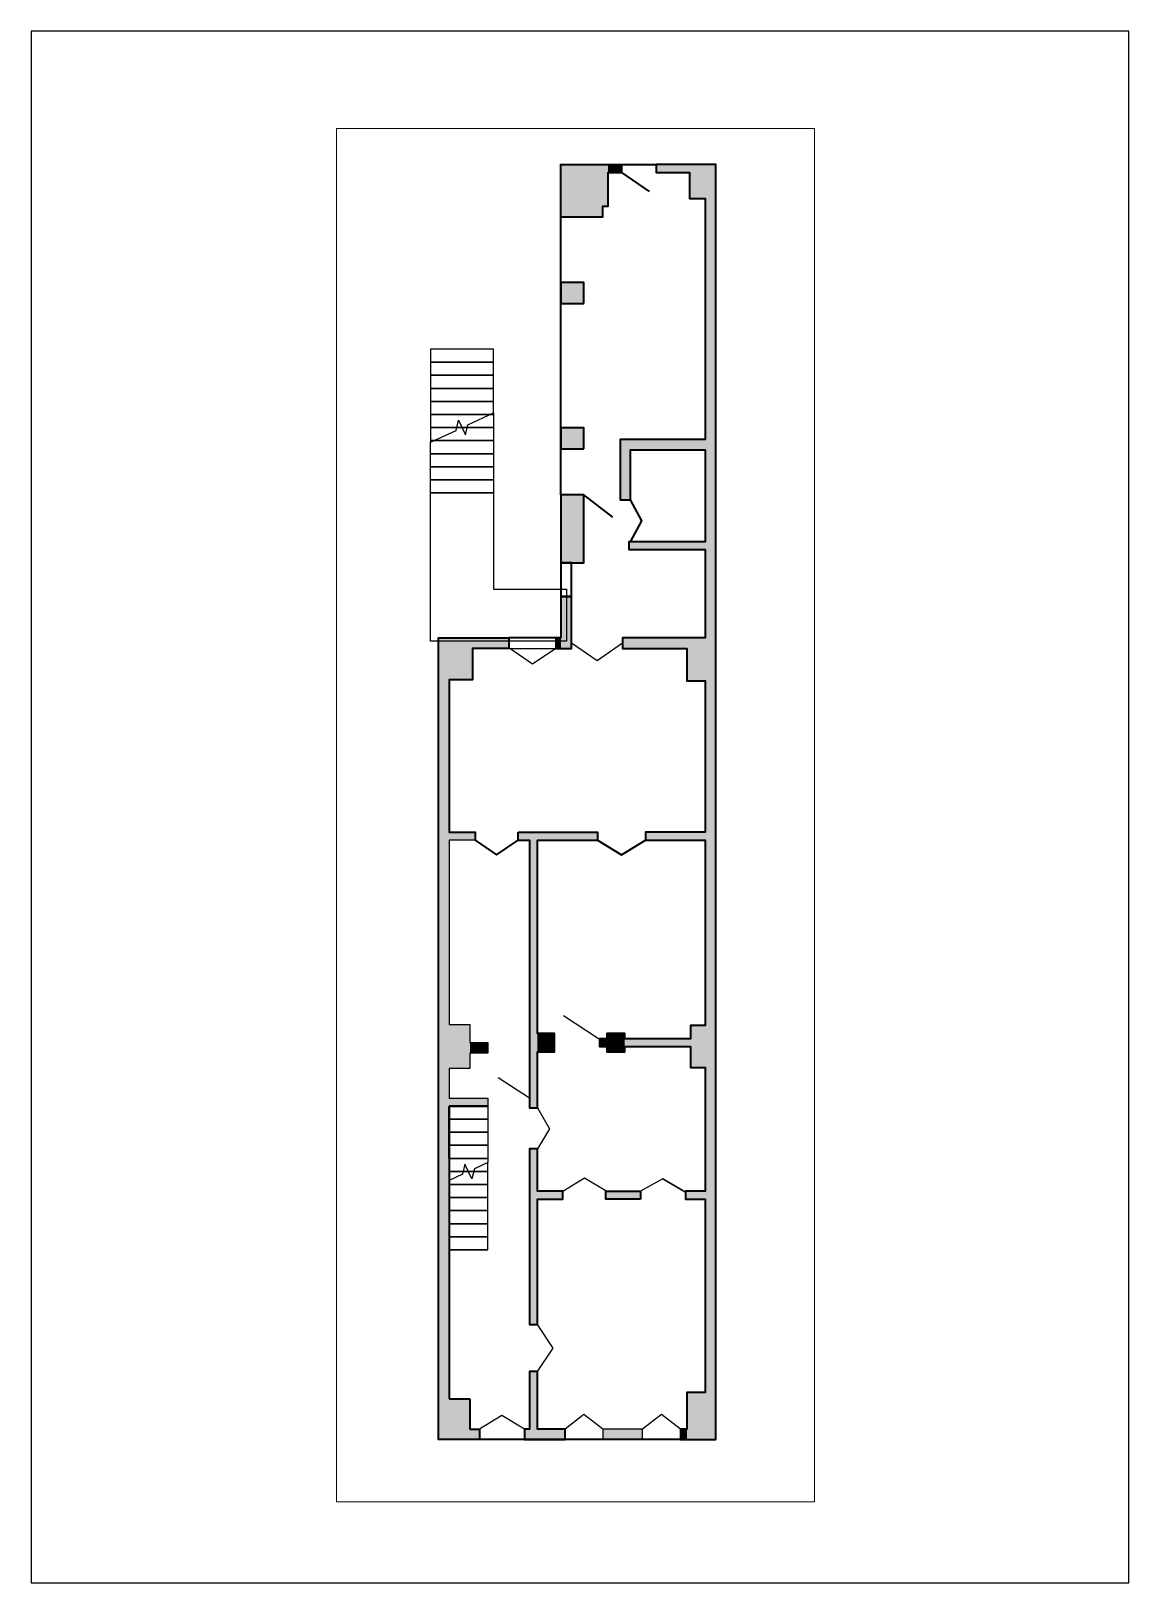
# Paper-space layout 'Layout1' of a CAD drawing. Header units: millimetres. Extents: x 64 to 274, y 59 to 356.
# The model-space entities are those that its viewports show. They can reach past a viewport. Long polylines and large blocks are cut down to what shows.
import ezdxf

# ---------------------------------------------------------------- set-up
doc = ezdxf.new("R2010")
doc.units = ezdxf.units.MM
doc.linetypes.add('Projeção', pattern=[396.875, 238.125, -158.75])
for name, color, linetype, lineweight in [('A-ALV-___-___-EXI', 250, 'Continuous', 35), ('A-ESC-___-___-EXI', 250, 'Continuous', 25), ('A-JAN-___-___-EXI', 250, 'Continuous', 25), ('A-POR-___-___-EXI', 250, 'Continuous', 25)]:
    doc.layers.add(name, color=color, linetype=linetype, lineweight=lineweight)

# ---------------------------------------------------------------- blocks, each defined once
blk = doc.blocks.new('SVG - A4-23033332-Não nomeada')
at = {"layer": 'A-ESC-___-___-EXI'}
for p, q in [((64.29, 356.5), (64.29, 59.5)), ((274.29, 356.5), (64.29, 356.5)), ((274.29, 59.5), (274.29, 356.5)), ((64.29, 59.5), (274.29, 59.5))]:
    blk.add_line(p, q, dxfattribs=at)

msp = doc.modelspace()

# ---------------------------------------------------------------- hatches: boundary and pattern name
at = {"layer": 'A-ALV-___-___-EXI'}
for points in [[(76456, -17782), (76456, -16782), (75656, -16782), (75656, -17782)], [(76456, -17582), (76556, -17582), (76556, -16782), (76456, -16782)], [(76816, -16932), (76816, -16782), (76556, -16782), (76556, -16932)], [(77476, -16932), (78116, -16932), (78116, -16782), (77476, -16782)], [(78116, -17432), (78416, -17432), (78416, -16782), (78116, -16782), (78116, -16932)], [(78616, -25842), (78616, -16782), (78416, -16782), (78416, -25842)], [(76096, -19442), (76096, -19042), (75656, -19042), (75656, -19442)], [(76096, -22222), (76096, -21822), (75656, -21822), (75656, -22222)], [(78416, -22242), (78416, -22042), (76786, -22042), (76786, -22242), (76986, -22242)], [(76786, -23202), (76986, -23202), (76986, -22242), (76786, -22242), (76786, -22663)], [(75656, -24402), (76096, -24402), (76096, -23102), (75656, -23102)], [(78416, -24152), (78416, -24002), (76956, -24002), (76956, -24152)], [(75856, -26042), (75856, -25052), (75656, -25052), (75656, -26042)], [(73516, -26642), (73966, -26642), (73966, -25842), (73316, -25842), (73316, -26642)], [(74661, -26042), (74661, -25842), (73966, -25842), (73966, -26042)], [(75656, -26042), (75656, -25842), (75556, -25842), (75556, -26042)], [(78066, -26042), (78066, -25842), (76836, -25842), (76836, -26042)], [(78416, -26662), (78616, -26662), (78616, -25842), (78066, -25842), (78066, -26662)], [(73316, -33242), (73516, -33242), (73516, -26642), (73316, -26642), (73316, -29234)], [(78616, -29637), (78616, -26662), (78416, -26662), (78416, -29637)], [(73516, -29712), (74016, -29712), (74016, -29562), (73516, -29562)], [(75935, -29712), (76356, -29712), (76356, -29562), (74836, -29562), (74836, -29712), (75206, -29712)], [(78416, -29712), (78416, -29562), (77276, -29562), (77276, -29712)], [(78416, -33262), (78616, -33262), (78616, -29637), (78416, -29637), (78416, -29712)], [(75206, -34837), (75206, -29712), (75056, -29712), (75056, -34837)], [(73916, -34082), (73916, -33242), (73316, -33242), (73316, -34082), (73516, -34082)], [(78616, -34062), (78616, -33262), (78136, -33262), (78136, -34062), (78416, -34062)], [(75206, -33762), (75531, -33762), (75531, -33412), (75206, -33412)], [(76536, -33662), (76536, -33512), (76396, -33512), (76396, -33662)], [(76876, -33762), (76876, -33412), (76536, -33412), (76536, -33762)], [(78136, -33662), (78136, -33512), (76876, -33512), (76876, -33662)], [(73916, -33787), (74256, -33787), (74256, -33587), (73916, -33587)], [(73316, -40402), (73516, -40402), (73516, -34082), (73316, -34082), (73316, -35804)], [(78616, -40282), (78616, -34062), (78416, -34062), (78416, -40282)], [(74256, -34802), (74256, -34652), (73516, -34652), (73516, -34802)], [(75056, -38982), (75206, -38982), (75206, -35622), (75056, -35622), (75056, -35804)], [(75206, -36582), (75691, -36582), (75691, -36432), (75206, -36432)], [(77176, -36582), (77176, -36432), (76516, -36432), (76516, -36582)], [(78416, -36582), (78416, -36432), (78036, -36432), (78036, -36582)], [(75056, -40982), (75206, -40982), (75206, -39882), (75056, -39882)], [(78616, -41182), (78616, -40282), (78066, -40282), (78066, -41182)], [(73316, -40982), (73916, -40982), (73916, -40402), (73316, -40402)], [(73316, -41182), (74096, -41182), (74096, -40982), (73316, -40982)], [(74956, -41182), (75736, -41182), (75736, -40982), (74956, -40982)], [(77216, -41182), (77216, -40982), (76456, -40982), (76456, -41182)], [(78066, -41182), (78066, -40982), (77941, -40982), (77941, -41182)]]:
    msp.add_hatch(color=11, dxfattribs=at).paths.add_polyline_path(points)

# ---------------------------------------------------------------- linework, layer by layer
msp.add_line((76816, -16782), (76816, -16932), dxfattribs=at)
at = {"layer": 'A-ALV-___-___-EXI', "color": 7, "lineweight": 35}
for points in [[(76648, -23533), (76096, -23102), (75656, -23102), (75656, -17782), (75656, -16782), (76816, -16782), (77476, -16782), (77476, -16932), (78116, -16932), (78116, -17432), (78416, -17432), (78416, -22042), (76786, -22042), (76786, -23202), (76986, -23202), (76986, -22242), (78416, -22242), (78416, -24002), (76956, -24002), (76956, -24152), (78416, -24152), (78416, -25842), (76836, -25842), (76836, -26042), (78066, -26042), (78066, -26662), (78416, -26662), (78416, -29562), (77276, -29562), (77276, -29712)], [(75656, -17782), (76456, -17782), (76456, -17582), (76556, -17582), (76556, -16932), (76816, -16932), (77341, -17299)], [(75656, -23102), (75656, -24402), (76096, -24402), (76096, -23102)], [(74836, -29712), (75056, -29712), (75056, -34837), (75206, -34837), (75206, -33762), (75531, -33762), (75531, -33412), (75206, -33412), (75206, -29712), (76356, -29712)]]:
    msp.add_lwpolyline(points, dxfattribs=at)
at = {"layer": 'A-ALV-___-___-EXI'}
msp.add_lwpolyline([(77941, -41182), (78616, -41182), (78616, -16782), (77476, -16782)], dxfattribs=at)
at = {"layer": 'A-ALV-___-___-EXI', "color": 7, "lineweight": 35}
for points in [[(76096, -19442), (76096, -19042), (75656, -19042), (75656, -19442)], [(76096, -22222), (76096, -21822), (75656, -21822), (75656, -22222)], [(74836, -29562), (76356, -29562), (76356, -29712), (76816, -29992), (77276, -29712), (78416, -29712), (78416, -33262), (78136, -33262), (78136, -33512), (76876, -33512), (76876, -33412), (76536, -33412), (76536, -33512), (76396, -33512), (76396, -33662), (76536, -33662), (76536, -33762), (76876, -33762), (76876, -33662), (78136, -33662), (78136, -34062), (78416, -34062), (78416, -36432), (78036, -36432), (78036, -36582), (78416, -36582), (78416, -40282), (78066, -40282), (78066, -40982), (77941, -40982), (77941, -41182), (74096, -41182), (73316, -41182), (73316, -25842), (74661, -25842), (74661, -26042), (73966, -26042), (73966, -26642), (73516, -26642), (73516, -29562), (74016, -29562), (74016, -29712), (74426, -29992), (74836, -29712)], [(75206, -38982), (75206, -36582), (75691, -36582), (75691, -36432), (75206, -36432), (75206, -35622), (75056, -35622), (75056, -38982)], [(75736, -40982), (75206, -40982), (75206, -39882), (75056, -39882), (75056, -40982), (74956, -40982), (74956, -41182), (75736, -41182)]]:
    msp.add_lwpolyline(points, close=True, dxfattribs=at)
at = {"layer": 'A-ALV-___-___-EXI', "linetype": 'Projeção'}
msp.add_lwpolyline([(73516, -35802), (73516, -34802), (74256, -34802), (73516, -34802), (73516, -40402), (73916, -40402), (73916, -40982), (74096, -40982), (74096, -41182)], dxfattribs=at)
at = {"layer": 'A-ALV-___-___-EXI'}
msp.add_lwpolyline([(77176, -36582), (76516, -36582), (76516, -36432), (77176, -36432)], close=True, dxfattribs=at)
at = {"layer": 'A-ESC-___-___-EXI', "linetype": 'Projeção'}
msp.add_line((74363, -20316), (73163, -20316), dxfattribs=at)
for points in [[(74363, -21536), (74363, -21316), (74363, -21066), (74363, -20816), (74363, -20566), (74363, -20316), (73163, -20316), (73163, -20566), (73163, -20816), (73163, -21066), (73163, -21316), (73163, -21566), (73163, -21816), (73163, -22066), (73163, -22096)], [(74256, -37552), (73516, -37552), (74256, -37552), (74256, -37302), (73516, -37302), (74256, -37302), (74256, -37052), (74256, -36802), (74256, -36552), (74256, -36302), (74256, -36052), (74256, -35880)]]:
    msp.add_lwpolyline(points, dxfattribs=at)
at = {"layer": 'A-ESC-___-___-EXI', "linetype": 'Continuous'}
for points in [[(74363, -20566), (73163, -20566)], [(73649, -21869), (73697, -21674), (73829, -21958), (73876, -21763), (74363, -21536), (74363, -23066), (73163, -23066), (74363, -23066), (74363, -24906), (75763, -24906), (75763, -25902), (73163, -25902), (73163, -23066), (73163, -22096)]]:
    msp.add_lwpolyline(points, close=True, dxfattribs=at)
at = {"layer": 'A-ESC-___-___-EXI'}
for points in [[(73163, -20816), (74363, -20816)], [(73163, -21066), (74363, -21066)], [(73163, -21316), (74363, -21316)], [(74299, -21566), (73163, -21566), (74299, -21566), (74363, -21566)], [(73662, -21816), (73163, -21816), (73662, -21816), (73763, -21816)], [(73863, -21816), (73763, -21816), (73863, -21816), (74363, -21816)], [(73227, -22066), (73163, -22066), (73227, -22066), (74363, -22066)], [(73163, -22316), (74363, -22316)], [(73163, -22566), (74363, -22566)], [(73163, -22816), (74363, -22816)], [(74256, -35052), (73516, -35052)], [(74256, -35302), (73516, -35302)], [(74256, -35552), (73516, -35552)], [(74256, -35802), (73516, -35802)], [(73786, -36052), (73886, -36052), (73786, -36052), (73516, -36052)], [(73987, -36052), (74256, -36052), (73987, -36052), (73886, -36052)], [(74256, -36302), (73516, -36302)], [(74256, -36552), (73516, -36552)], [(74256, -36802), (73516, -36802)], [(74256, -37052), (73516, -37052)]]:
    msp.add_lwpolyline(points, close=True, dxfattribs=at)
at = {"layer": 'A-ESC-___-___-EXI', "linetype": 'Continuous'}
msp.add_lwpolyline([(74016, -29712), (73516, -29712), (73516, -33242), (73916, -33242), (73916, -33587), (74256, -33587), (74256, -33787), (73916, -33787), (73916, -34082), (73516, -34082), (73516, -34652), (74256, -34652), (74256, -34802), (74256, -35880), (74000, -35999), (73952, -36194), (73820, -35910), (73773, -36105), (73516, -36225)], dxfattribs=at)
at = {"layer": 'A-JAN-___-___-EXI', "color": 7, "lineweight": 35}
msp.add_lwpolyline([(75556, -25842), (75556, -26042), (75856, -26042), (75856, -25052), (75856, -24402), (75656, -24402), (75656, -25052), (75856, -25052), (75656, -25052), (75656, -25842), (75556, -25842), (74661, -25842)], dxfattribs=at)
at = {"layer": 'A-POR-___-___-EXI'}
for p, q in [((76376, -33512), (75705, -33076)), ((75056, -34652), (74452, -34260))]:
    msp.add_line(p, q, dxfattribs=at)
at = {"layer": 'A-POR-___-___-EXI', "color": 7, "lineweight": 35}
msp.add_lwpolyline([(76986, -24002), (77206, -23602), (76986, -23202)], dxfattribs=at)
at = {"layer": 'A-POR-___-___-EXI'}
msp.add_lwpolyline([(75109, -26342), (74676, -26042), (75556, -26042)], close=True, dxfattribs=at)
for points in [[(76836, -25942), (76346, -26282), (75856, -25942)], [(75206, -34837), (75436, -35235), (75206, -35622)], [(75691, -36432), (76104, -36172), (76534, -36428)], [(77606, -36192), (78036, -36448), (77606, -36192), (77176, -36432)], [(75206, -39882), (75506, -39432), (75206, -38982)], [(74956, -40982), (74526, -40722), (74096, -40982)], [(76456, -40982), (76456, -41182), (77216, -41182), (77216, -40982), (76456, -40982), (76096, -40702), (75736, -40982)], [(77941, -40982), (77579, -40702), (77216, -40982)]]:
    msp.add_lwpolyline(points, dxfattribs=at)

psp = doc.layouts.get("Layout1")

# ---------------------------------------------------------------- block references
at = {"layer": 'A-JAN-___-___-EXI'}
psp.add_blockref('SVG - A4-23033332-Não nomeada', (0, 0), dxfattribs=at)

# ---------------------------------------------------------------- viewports
at = {"layer": 'A-POR-___-___-EXI'}
psp.add_viewport(center=(168.43, 206.43), size=(91.46, 262.778), view_center_point=(75934.01, -29234.35), view_height=26277.829, dxfattribs=at)

doc.saveas('drawing.dxf')
